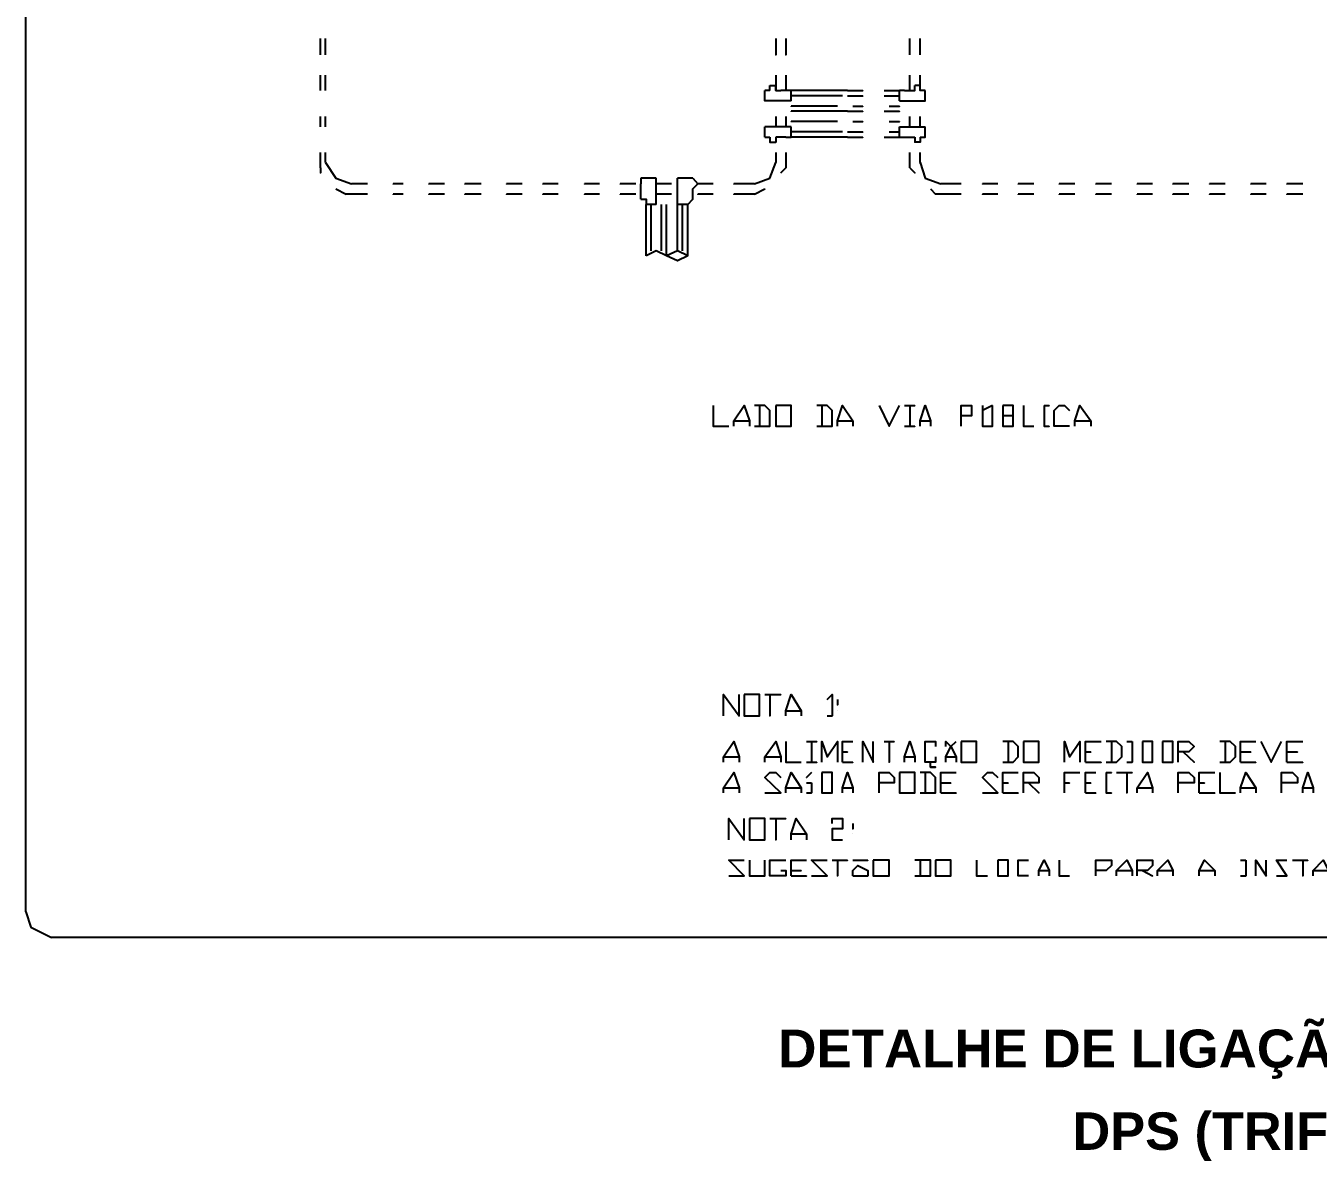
# Model space of a CAD drawing. Header units: millimetres. Extents: x 2047 to 2841, y 1963 to 2711.
# Drawn here: x 2046.6 to 2387.6, y 2050 to 2349.4 of the extents above; entities that cross this region are included whole.
import ezdxf

# ---------------------------------------------------------------- set-up
doc = ezdxf.new("R2010")
doc.units = ezdxf.units.MM
doc.styles.add('Arial1', font='', dxfattribs={"height": 2.411999})
doc.styles.get('Arial1').set_extended_font_data('Arial', bold=True)

msp = doc.modelspace()

# ---------------------------------------------------------------- hatches: boundary and pattern name
at = {"true_color": 0x000007}
for points in [[(2125.65, 2313.17), (2125.51, 2313.17), (2125.51, 2313.04), (2125.65, 2313.04)], [(2282.37, 2313.17), (2282.24, 2313.17), (2282.24, 2313.04), (2282.37, 2313.04)], [(2246.96, 2311.85), (2246.83, 2311.85), (2246.83, 2311.65), (2246.96, 2311.65)]]:
    msp.add_hatch(color=7, dxfattribs=at).paths.add_polyline_path(points)

# ---------------------------------------------------------------- linework, layer by layer
at = {"color": 7, "linetype": 'Continuous', "lineweight": -2, "true_color": 0x000007}
for points in [[(2046.55, 2115.81), (2046.55, 2705.59), (2046.55, 2705.59)], [(2124.32, 2341.83), (2124.32, 2346.07), (2124.32, 2346.07)], [(2125.65, 2341.83), (2125.65, 2346.07), (2125.65, 2346.07)], [(2244.45, 2346.07), (2244.45, 2341.83), (2244.45, 2341.83)], [(2247.16, 2346.07), (2247.16, 2341.83), (2247.16, 2341.83)], [(2279.86, 2341.83), (2279.86, 2346.07), (2279.86, 2346.07)], [(2282.57, 2341.83), (2282.57, 2346.07), (2282.57, 2346.07)], [(2124.32, 2332.37), (2124.32, 2336.4), (2124.32, 2336.4)], [(2125.65, 2332.37), (2125.65, 2336.4), (2125.65, 2336.4)], [(2244.45, 2336.4), (2244.45, 2332.37), (2244.45, 2332.37)], [(2247.16, 2336.4), (2247.16, 2332.37), (2247.16, 2332.37)], [(2279.86, 2332.37), (2279.86, 2336.4), (2279.86, 2336.4)], [(2282.57, 2332.37), (2282.57, 2336.4), (2282.57, 2336.4)], [(2242.93, 2333.69), (2244.45, 2333.69), (2244.45, 2333.69)], [(2242.93, 2332.37), (2242.93, 2333.69), (2242.93, 2333.69)], [(2244.45, 2332.37), (2244.45, 2333.69), (2244.45, 2333.69)], [(2282.57, 2333.69), (2281.18, 2333.69), (2281.18, 2333.69)], [(2281.18, 2332.37), (2281.18, 2333.69), (2281.18, 2333.69)], [(2282.57, 2332.37), (2282.57, 2333.69), (2282.57, 2333.69)], [(2242.93, 2332.37), (2241.54, 2332.37), (2241.54, 2332.37)], [(2241.54, 2329.65), (2241.54, 2332.37), (2241.54, 2332.37)], [(2248.49, 2329.65), (2241.54, 2329.65), (2241.54, 2329.65)], [(2244.45, 2332.37), (2245.77, 2332.37), (2245.77, 2332.37)], [(2247.16, 2332.37), (2245.77, 2332.37), (2245.77, 2332.37)], [(2248.49, 2332.37), (2247.16, 2332.37), (2247.16, 2332.37)], [(2263.44, 2332.37), (2248.49, 2332.37), (2248.49, 2332.37)], [(2248.49, 2329.65), (2248.49, 2332.37), (2248.49, 2332.37)], [(2262.05, 2330.98), (2248.49, 2330.98), (2248.49, 2330.98)], [(2263.44, 2332.37), (2267.48, 2332.37), (2267.48, 2332.37)], [(2263.44, 2330.98), (2267.48, 2330.98), (2267.48, 2330.98)], [(2273.04, 2332.37), (2277.14, 2332.37), (2277.14, 2332.37)], [(2273.04, 2330.98), (2277.14, 2330.98), (2277.14, 2330.98)], [(2278.47, 2332.37), (2277.14, 2332.37), (2277.14, 2332.37)], [(2277.14, 2329.65), (2277.14, 2332.37), (2277.14, 2332.37)], [(2277.14, 2329.65), (2283.89, 2329.65), (2283.89, 2329.65)], [(2278.47, 2332.37), (2281.18, 2332.37), (2281.18, 2332.37)], [(2283.89, 2332.37), (2282.57, 2332.37), (2282.57, 2332.37)], [(2283.89, 2329.65), (2283.89, 2332.37), (2283.89, 2332.37)], [(2260.73, 2328.26), (2248.49, 2328.26), (2248.49, 2328.26)], [(2263.44, 2326.94), (2248.49, 2326.94), (2248.49, 2326.94)], [(2263.44, 2326.94), (2267.48, 2326.94), (2267.48, 2326.94)], [(2264.77, 2328.26), (2267.48, 2328.26), (2267.48, 2328.26)], [(2273.04, 2326.94), (2277.14, 2326.94), (2277.14, 2326.94)], [(2274.43, 2328.26), (2277.14, 2328.26), (2277.14, 2328.26)], [(2124.32, 2322.84), (2124.32, 2325.55), (2124.32, 2325.55)], [(2125.65, 2322.84), (2125.65, 2325.55), (2125.65, 2325.55)], [(2241.54, 2320.12), (2241.54, 2322.84), (2241.54, 2322.84)], [(2248.49, 2322.84), (2241.54, 2322.84), (2241.54, 2322.84)], [(2244.45, 2325.55), (2244.45, 2322.84), (2244.45, 2322.84)], [(2247.16, 2325.55), (2247.16, 2322.84), (2247.16, 2322.84)], [(2260.73, 2324.23), (2248.49, 2324.23), (2248.49, 2324.23)], [(2248.49, 2320.12), (2248.49, 2322.84), (2248.49, 2322.84)], [(2264.77, 2324.23), (2267.48, 2324.23), (2267.48, 2324.23)], [(2274.43, 2324.23), (2277.14, 2324.23), (2277.14, 2324.23)], [(2277.14, 2320.12), (2277.14, 2322.84), (2277.14, 2322.84)], [(2277.14, 2322.84), (2283.89, 2322.84), (2283.89, 2322.84)], [(2279.86, 2322.84), (2279.86, 2325.55), (2279.86, 2325.55)], [(2282.57, 2322.84), (2282.57, 2325.55), (2282.57, 2325.55)], [(2283.89, 2320.12), (2283.89, 2322.84), (2283.89, 2322.84)], [(2241.54, 2320.12), (2242.93, 2320.12), (2242.93, 2320.12)], [(2242.93, 2320.12), (2242.93, 2318.8), (2242.93, 2318.8)], [(2245.77, 2320.12), (2244.45, 2320.12), (2244.45, 2320.12)], [(2244.45, 2320.12), (2244.45, 2318.8), (2244.45, 2318.8)], [(2247.16, 2320.12), (2245.77, 2320.12), (2245.77, 2320.12)], [(2247.16, 2320.12), (2248.49, 2320.12), (2248.49, 2320.12)], [(2262.05, 2321.51), (2248.49, 2321.51), (2248.49, 2321.51)], [(2263.44, 2320.12), (2248.49, 2320.12), (2248.49, 2320.12)], [(2263.44, 2321.51), (2267.48, 2321.51), (2267.48, 2321.51)], [(2263.44, 2320.12), (2267.48, 2320.12), (2267.48, 2320.12)], [(2273.04, 2320.12), (2277.14, 2320.12), (2277.14, 2320.12)], [(2274.43, 2321.51), (2277.14, 2321.51), (2277.14, 2321.51)], [(2277.14, 2320.12), (2278.47, 2320.12), (2278.47, 2320.12)], [(2278.47, 2320.12), (2281.18, 2320.12), (2281.18, 2320.12)], [(2281.18, 2320.12), (2281.18, 2318.8), (2281.18, 2318.8)], [(2282.57, 2320.12), (2283.89, 2320.12), (2283.89, 2320.12)], [(2282.57, 2320.12), (2282.57, 2318.8), (2282.57, 2318.8)], [(2124.32, 2311.98), (2124.32, 2316.08), (2124.32, 2316.08)], [(2125.65, 2313.37), (2125.65, 2316.08), (2125.65, 2316.08)], [(2242.93, 2318.8), (2244.45, 2318.8), (2244.45, 2318.8)], [(2244.45, 2316.08), (2244.45, 2313.37), (2244.45, 2313.37)], [(2247.16, 2316.08), (2247.16, 2311.98), (2247.16, 2311.98)], [(2279.86, 2311.98), (2279.86, 2316.08), (2279.86, 2316.08)], [(2282.57, 2318.8), (2281.18, 2318.8), (2281.18, 2318.8)], [(2282.57, 2313.37), (2282.57, 2316.08), (2282.57, 2316.08)], [(2125.65, 2313.37), (2128.36, 2309.27), (2132.46, 2307.75)], [(2238.82, 2307.75), (2242.93, 2309.27), (2244.45, 2313.37)], [(2282.57, 2313.37), (2283.89, 2309.27), (2288, 2307.75)], [(2124.32, 2311.98), (2124.32, 2310.66), (2124.32, 2310.66)], [(2210.23, 2309.27), (2208.84, 2309.27), (2208.84, 2309.27)], [(2208.84, 2309.27), (2208.84, 2307.75), (2208.84, 2307.75)], [(2212.94, 2309.27), (2210.23, 2309.27), (2210.23, 2309.27)], [(2212.94, 2302.32), (2212.94, 2309.27), (2212.94, 2309.27)], [(2218.5, 2302.32), (2218.5, 2309.27), (2218.5, 2309.27)], [(2221.22, 2309.27), (2218.5, 2309.27), (2218.5, 2309.27)], [(2222.61, 2309.27), (2221.22, 2309.27), (2221.22, 2309.27)], [(2222.61, 2309.27), (2223.93, 2307.75), (2223.93, 2307.75)], [(2245.77, 2310.66), (2247.16, 2311.98), (2247.16, 2311.98)], [(2279.86, 2311.98), (2281.18, 2310.66), (2281.18, 2310.66)], [(2128.36, 2306.42), (2131.07, 2305.03), (2131.07, 2305.03)], [(2136.7, 2307.75), (2132.46, 2307.75), (2132.46, 2307.75)], [(2146.16, 2307.75), (2143.45, 2307.75), (2143.45, 2307.75)], [(2157.02, 2307.75), (2152.91, 2307.75), (2152.91, 2307.75)], [(2166.68, 2307.75), (2162.44, 2307.75), (2162.44, 2307.75)], [(2177.54, 2307.75), (2173.43, 2307.75), (2173.43, 2307.75)], [(2187, 2307.75), (2182.96, 2307.75), (2182.96, 2307.75)], [(2197.99, 2307.75), (2193.95, 2307.75), (2193.95, 2307.75)], [(2207.52, 2307.75), (2203.41, 2307.75), (2203.41, 2307.75)], [(2208.84, 2307.75), (2208.84, 2307.81), (2208.84, 2307.81)], [(2208.84, 2306.42), (2208.84, 2307.75), (2208.84, 2307.75)], [(2208.84, 2303.71), (2208.84, 2306.42), (2208.84, 2306.42)], [(2216.98, 2307.75), (2212.94, 2307.75), (2212.94, 2307.75)], [(2222.61, 2306.42), (2223.93, 2307.75), (2223.93, 2307.75)], [(2222.61, 2303.71), (2222.61, 2306.42), (2222.61, 2306.42)], [(2223.93, 2307.75), (2223.93, 2307.81), (2223.93, 2307.81)], [(2227.97, 2307.75), (2223.93, 2307.75), (2223.93, 2307.75)], [(2238.82, 2307.75), (2233.4, 2307.75), (2233.4, 2307.75)], [(2238.82, 2305.03), (2241.54, 2306.42), (2241.54, 2306.42)], [(2285.28, 2306.42), (2286.61, 2305.03), (2286.61, 2305.03)], [(2293.43, 2307.75), (2288, 2307.75), (2288, 2307.75)], [(2303.09, 2307.75), (2298.99, 2307.75), (2298.99, 2307.75)], [(2312.55, 2307.75), (2308.45, 2307.75), (2308.45, 2307.75)], [(2323.41, 2307.75), (2319.3, 2307.75), (2319.3, 2307.75)], [(2333.07, 2307.75), (2328.97, 2307.75), (2328.97, 2307.75)], [(2343.93, 2307.75), (2339.82, 2307.75), (2339.82, 2307.75)], [(2353.52, 2307.75), (2349.29, 2307.75), (2349.29, 2307.75)], [(2363.05, 2307.75), (2358.95, 2307.75), (2358.95, 2307.75)], [(2373.91, 2307.75), (2369.8, 2307.75), (2369.8, 2307.75)], [(2379.33, 2307.75), (2379.33, 2307.81), (2379.33, 2307.81)], [(2383.57, 2307.75), (2379.33, 2307.75), (2379.33, 2307.75)], [(2136.7, 2305.03), (2131.07, 2305.03), (2131.07, 2305.03)], [(2146.16, 2305.03), (2143.45, 2305.03), (2143.45, 2305.03)], [(2157.02, 2305.03), (2152.91, 2305.03), (2152.91, 2305.03)], [(2166.68, 2305.03), (2162.44, 2305.03), (2162.44, 2305.03)], [(2177.54, 2305.03), (2173.43, 2305.03), (2173.43, 2305.03)], [(2187, 2305.03), (2182.96, 2305.03), (2182.96, 2305.03)], [(2197.99, 2305.03), (2193.95, 2305.03), (2193.95, 2305.03)], [(2207.52, 2305.03), (2203.41, 2305.03), (2203.41, 2305.03)], [(2208.84, 2303.71), (2210.23, 2303.71), (2210.23, 2302.32)], [(2210.23, 2288.82), (2210.23, 2302.32), (2210.23, 2302.32)], [(2212.94, 2302.32), (2210.23, 2302.32), (2210.23, 2302.32)], [(2211.55, 2290.14), (2211.55, 2302.32), (2211.55, 2302.32)], [(2216.98, 2305.03), (2212.94, 2305.03), (2212.94, 2305.03)], [(2214.27, 2290.14), (2214.27, 2302.32), (2214.27, 2302.32)], [(2215.66, 2288.82), (2215.66, 2302.32), (2215.66, 2302.32)], [(2218.5, 2290.14), (2218.5, 2302.32), (2218.5, 2302.32)], [(2221.22, 2302.32), (2218.5, 2302.32), (2218.5, 2302.32)], [(2219.89, 2290.14), (2219.89, 2302.32), (2219.89, 2302.32)], [(2221.22, 2302.32), (2222.61, 2303.71), (2222.61, 2303.71)], [(2221.22, 2288.82), (2221.22, 2302.32), (2221.22, 2302.32)], [(2227.97, 2305.03), (2223.93, 2305.03), (2223.93, 2305.03)], [(2238.82, 2305.03), (2233.4, 2305.03), (2233.4, 2305.03)], [(2293.43, 2305.03), (2286.61, 2305.03), (2286.61, 2305.03)], [(2303.09, 2305.03), (2298.99, 2305.03), (2298.99, 2305.03)], [(2312.55, 2305.03), (2308.45, 2305.03), (2308.45, 2305.03)], [(2323.41, 2305.03), (2319.3, 2305.03), (2319.3, 2305.03)], [(2333.07, 2305.03), (2328.97, 2305.03), (2328.97, 2305.03)], [(2343.93, 2305.03), (2339.82, 2305.03), (2339.82, 2305.03)], [(2353.52, 2305.03), (2349.29, 2305.03), (2349.29, 2305.03)], [(2363.05, 2305.03), (2358.95, 2305.03), (2358.95, 2305.03)], [(2373.91, 2305.03), (2369.8, 2305.03), (2369.8, 2305.03)], [(2383.57, 2305.03), (2379.33, 2305.03), (2379.33, 2305.03)], [(2215.66, 2288.82), (2212.94, 2290.14), (2210.23, 2288.82)], [(2221.22, 2288.82), (2218.5, 2290.14), (2215.66, 2288.82)], [(2221.22, 2288.82), (2218.5, 2287.43), (2215.66, 2288.82)], [(2227.97, 2249.3), (2227.97, 2243.88), (2232.07, 2243.88)], [(2233.4, 2243.88), (2233.4, 2245.27), (2236.11, 2249.3), (2237.5, 2245.27), (2237.5, 2243.88)], [(2238.82, 2243.88), (2242.93, 2243.88), (2242.93, 2247.98), (2241.54, 2249.3), (2238.82, 2249.3)], [(2240.21, 2249.3), (2240.21, 2243.88), (2240.21, 2243.88)], [(2255.3, 2243.88), (2259.34, 2243.88), (2259.34, 2247.98), (2258.02, 2249.3), (2255.3, 2249.3)], [(2256.63, 2249.3), (2256.63, 2243.88), (2256.63, 2243.88)], [(2260.73, 2243.88), (2260.73, 2245.27), (2262.05, 2249.3), (2264.77, 2245.27), (2264.77, 2243.88)], [(2271.72, 2249.3), (2274.43, 2243.88), (2277.14, 2249.3)], [(2278.47, 2249.3), (2281.18, 2249.3), (2281.18, 2249.3)], [(2279.86, 2249.3), (2279.86, 2243.88), (2279.86, 2243.88)], [(2282.57, 2243.88), (2282.57, 2245.27), (2283.89, 2249.3), (2285.28, 2245.27), (2285.28, 2243.88)], [(2293.43, 2243.88), (2293.43, 2249.3), (2296.14, 2249.3), (2296.14, 2246.59), (2293.43, 2246.59)], [(2298.99, 2249.3), (2298.99, 2243.88), (2301.7, 2243.88), (2301.7, 2249.3)], [(2301.7, 2249.3), (2298.99, 2247.98), (2298.99, 2247.98)], [(2307.13, 2246.59), (2307.13, 2249.3), (2304.41, 2249.3)], [(2304.41, 2249.3), (2304.41, 2243.88), (2304.41, 2243.88)], [(2309.84, 2249.3), (2309.84, 2243.88), (2312.55, 2243.88)], [(2315.27, 2249.3), (2316.59, 2249.3), (2316.59, 2249.3)], [(2315.27, 2249.3), (2315.27, 2243.88), (2315.27, 2243.88)], [(2322.02, 2243.88), (2317.98, 2243.88), (2317.98, 2247.98), (2319.3, 2249.3), (2320.69, 2249.3), (2322.02, 2247.98)], [(2323.41, 2243.88), (2323.41, 2245.27), (2324.73, 2249.3), (2327.64, 2245.27), (2327.64, 2243.88)], [(2233.4, 2245.27), (2237.5, 2245.27), (2237.5, 2245.27)], [(2260.73, 2245.27), (2264.77, 2245.27), (2264.77, 2245.27)], [(2282.57, 2245.27), (2285.28, 2245.27), (2285.28, 2245.27)], [(2304.41, 2243.88), (2307.13, 2243.88), (2307.13, 2246.59), (2304.41, 2246.59)], [(2323.41, 2245.27), (2327.64, 2245.27), (2327.64, 2245.27)], [(2278.47, 2243.88), (2281.18, 2243.88), (2281.18, 2243.88)], [(2315.27, 2243.88), (2316.59, 2243.88), (2316.59, 2243.88)], [(2230.68, 2167.5), (2230.68, 2173.06), (2234.79, 2167.5), (2234.79, 2173.06)], [(2241.54, 2173.06), (2245.77, 2173.06), (2245.77, 2173.06)], [(2242.93, 2173.06), (2242.93, 2167.5), (2242.93, 2167.5)], [(2247.16, 2167.5), (2247.16, 2168.82), (2248.49, 2173.06), (2251.2, 2168.82), (2251.2, 2167.5)], [(2258.02, 2171.73), (2259.34, 2173.06), (2259.34, 2167.5)], [(2260.73, 2171.73), (2260.73, 2170.34), (2260.73, 2170.34)], [(2247.16, 2168.82), (2251.2, 2168.82), (2251.2, 2168.82)], [(2258.02, 2167.5), (2259.34, 2167.5), (2259.34, 2167.5)], [(2230.68, 2155.25), (2230.68, 2156.64), (2233.4, 2160.68), (2234.79, 2156.64), (2234.79, 2155.25)], [(2241.54, 2155.25), (2241.54, 2156.64), (2244.45, 2160.68), (2245.77, 2156.64), (2245.77, 2155.25)], [(2247.16, 2160.68), (2247.16, 2155.25), (2251.2, 2155.25)], [(2252.59, 2160.68), (2255.3, 2160.68), (2255.3, 2160.68)], [(2253.91, 2160.68), (2253.91, 2155.25), (2253.91, 2155.25)], [(2256.63, 2155.25), (2256.63, 2160.68), (2258.02, 2156.64), (2260.73, 2160.68), (2260.73, 2155.25)], [(2262.05, 2155.25), (2262.05, 2160.68), (2264.77, 2160.68)], [(2267.48, 2155.25), (2267.48, 2160.68), (2270.19, 2155.25), (2270.19, 2160.68)], [(2273.04, 2160.68), (2275.75, 2160.68), (2275.75, 2160.68)], [(2274.43, 2160.68), (2274.43, 2155.25), (2274.43, 2155.25)], [(2278.47, 2155.25), (2278.47, 2156.64), (2279.86, 2160.68), (2281.18, 2156.64), (2281.18, 2155.25)], [(2286.61, 2156.64), (2286.61, 2155.25), (2283.89, 2155.25), (2283.89, 2160.68), (2286.61, 2160.68), (2286.61, 2159.36)], [(2289.32, 2159.36), (2289.32, 2160.68), (2290.71, 2159.36), (2292.04, 2160.68)], [(2289.32, 2155.25), (2289.32, 2156.64), (2290.71, 2159.36), (2292.04, 2156.64), (2292.04, 2155.25)], [(2304.41, 2155.25), (2307.13, 2155.25), (2308.45, 2156.64), (2308.45, 2159.36), (2307.13, 2160.68), (2304.41, 2160.68)], [(2305.8, 2160.68), (2305.8, 2155.25), (2305.8, 2155.25)], [(2320.69, 2155.25), (2320.69, 2160.68), (2322.02, 2156.64), (2324.73, 2160.68), (2324.73, 2155.25)], [(2326.25, 2155.25), (2326.25, 2160.68), (2330.36, 2160.68)], [(2331.68, 2155.25), (2334.39, 2155.25), (2335.78, 2156.64), (2335.78, 2159.36), (2334.39, 2160.68), (2331.68, 2160.68)], [(2333.07, 2160.68), (2333.07, 2155.25), (2333.07, 2155.25)], [(2337.11, 2160.68), (2338.5, 2160.68), (2338.5, 2160.68)], [(2338.5, 2160.68), (2338.5, 2155.25), (2338.5, 2155.25)], [(2341.21, 2155.25), (2343.93, 2155.25), (2343.93, 2160.68), (2341.21, 2160.68)], [(2341.21, 2160.68), (2341.21, 2155.25), (2341.21, 2155.25)], [(2350.68, 2155.25), (2350.68, 2160.68), (2353.52, 2160.68), (2354.91, 2159.36), (2354.91, 2159.36), (2353.52, 2157.97), (2350.68, 2157.97)], [(2361.66, 2155.25), (2364.38, 2155.25), (2365.77, 2156.64), (2365.77, 2159.36), (2364.38, 2160.68), (2361.66, 2160.68)], [(2363.05, 2160.68), (2363.05, 2155.25), (2363.05, 2155.25)], [(2367.09, 2155.25), (2367.09, 2160.68), (2371.19, 2160.68)], [(2372.52, 2160.68), (2375.23, 2155.25), (2377.94, 2160.68)], [(2379.33, 2155.25), (2379.33, 2160.68), (2383.57, 2160.68)], [(2230.68, 2156.64), (2234.79, 2156.64), (2234.79, 2156.64)], [(2241.54, 2156.64), (2245.77, 2156.64), (2245.77, 2156.64)], [(2262.05, 2157.97), (2263.44, 2157.97), (2263.44, 2157.97)], [(2278.47, 2156.64), (2281.18, 2156.64), (2281.18, 2156.64)], [(2289.32, 2156.64), (2292.04, 2156.64), (2292.04, 2156.64)], [(2326.25, 2157.97), (2327.64, 2157.97), (2327.64, 2157.97)], [(2352, 2157.97), (2354.91, 2155.25), (2354.91, 2155.25)], [(2367.09, 2157.97), (2369.8, 2157.97), (2369.8, 2157.97)], [(2379.33, 2157.97), (2382.18, 2157.97), (2382.18, 2157.97)], [(2230.68, 2147.11), (2230.68, 2148.5), (2233.4, 2152.54), (2234.79, 2148.5), (2234.79, 2147.11)], [(2241.54, 2147.11), (2245.77, 2147.11), (2241.54, 2151.22), (2242.93, 2152.54), (2244.45, 2152.54), (2245.77, 2151.22)], [(2247.16, 2147.11), (2247.16, 2148.5), (2248.49, 2152.54), (2251.2, 2148.5), (2251.2, 2147.11)], [(2252.59, 2155.25), (2255.3, 2155.25), (2255.3, 2155.25)], [(2253.91, 2152.54), (2252.59, 2151.22), (2252.59, 2151.22)], [(2256.63, 2147.11), (2259.34, 2147.11), (2259.34, 2152.54), (2256.63, 2152.54)], [(2256.63, 2152.54), (2256.63, 2147.11), (2256.63, 2147.11)], [(2262.05, 2155.25), (2264.77, 2155.25), (2264.77, 2155.25)], [(2262.05, 2147.11), (2262.05, 2148.5), (2263.44, 2152.54), (2264.77, 2148.5), (2264.77, 2147.11)], [(2271.72, 2147.11), (2271.72, 2152.54), (2274.43, 2152.54), (2275.75, 2151.22), (2275.75, 2149.83), (2271.72, 2149.83)], [(2282.57, 2147.11), (2286.61, 2147.11), (2286.61, 2151.22), (2285.28, 2152.54), (2282.57, 2152.54)], [(2283.89, 2152.54), (2283.89, 2147.11), (2283.89, 2147.11)], [(2285.28, 2153.93), (2286.61, 2153.93), (2285.28, 2153.93), (2285.28, 2155.25)], [(2288, 2147.11), (2288, 2152.54), (2292.04, 2152.54)], [(2298.99, 2147.11), (2303.09, 2147.11), (2298.99, 2151.22), (2300.38, 2152.54), (2301.7, 2152.54), (2303.09, 2151.22)], [(2304.41, 2147.11), (2304.41, 2152.54), (2308.45, 2152.54)], [(2309.84, 2147.11), (2309.84, 2152.54), (2312.55, 2152.54), (2313.88, 2151.22), (2313.88, 2149.83), (2309.84, 2149.83)], [(2320.69, 2147.11), (2320.69, 2152.54), (2324.73, 2152.54)], [(2326.25, 2155.25), (2330.36, 2155.25), (2330.36, 2155.25)], [(2326.25, 2147.11), (2326.25, 2152.54), (2328.97, 2152.54)], [(2331.68, 2152.54), (2333.07, 2152.54), (2333.07, 2152.54)], [(2331.68, 2152.54), (2331.68, 2147.11), (2331.68, 2147.11)], [(2334.39, 2152.54), (2338.5, 2152.54), (2338.5, 2152.54)], [(2337.11, 2155.25), (2338.5, 2155.25), (2338.5, 2155.25)], [(2337.11, 2152.54), (2337.11, 2147.11), (2337.11, 2147.11)], [(2339.82, 2147.11), (2339.82, 2148.5), (2342.54, 2152.54), (2343.93, 2148.5), (2343.93, 2147.11)], [(2350.68, 2147.11), (2350.68, 2152.54), (2353.52, 2152.54), (2354.91, 2151.22), (2354.91, 2149.83), (2350.68, 2149.83)], [(2356.24, 2147.11), (2356.24, 2152.54), (2360.34, 2152.54)], [(2361.66, 2152.54), (2361.66, 2147.11), (2365.77, 2147.11)], [(2367.09, 2155.25), (2371.19, 2155.25), (2371.19, 2155.25)], [(2367.09, 2147.11), (2367.09, 2148.5), (2368.48, 2152.54), (2371.19, 2148.5), (2371.19, 2147.11)], [(2377.94, 2147.11), (2377.94, 2152.54), (2380.86, 2152.54), (2382.18, 2151.22), (2382.18, 2149.83), (2377.94, 2149.83)], [(2379.33, 2155.25), (2383.57, 2155.25), (2383.57, 2155.25)], [(2383.57, 2147.11), (2383.57, 2148.5), (2384.89, 2152.54), (2386.28, 2148.5), (2386.28, 2147.11)], [(2252.59, 2149.83), (2253.91, 2149.83), (2253.91, 2149.83)], [(2253.91, 2149.83), (2253.91, 2147.11), (2253.91, 2147.11)], [(2288, 2149.83), (2290.71, 2149.83), (2290.71, 2149.83)], [(2304.41, 2149.83), (2305.8, 2149.83), (2305.8, 2149.83)], [(2311.16, 2149.83), (2313.88, 2147.11), (2313.88, 2147.11)], [(2320.69, 2149.83), (2322.02, 2149.83), (2322.02, 2149.83)], [(2326.25, 2149.83), (2327.64, 2149.83), (2327.64, 2149.83)], [(2356.24, 2149.83), (2357.63, 2149.83), (2357.63, 2149.83)], [(2230.68, 2148.5), (2234.79, 2148.5), (2234.79, 2148.5)], [(2247.16, 2148.5), (2251.2, 2148.5), (2251.2, 2148.5)], [(2252.59, 2147.11), (2253.91, 2147.11), (2253.91, 2147.11)], [(2262.05, 2148.5), (2264.77, 2148.5), (2264.77, 2148.5)], [(2288, 2147.11), (2292.04, 2147.11), (2292.04, 2147.11)], [(2304.41, 2147.11), (2308.45, 2147.11), (2308.45, 2147.11)], [(2326.25, 2147.11), (2328.97, 2147.11), (2328.97, 2147.11)], [(2331.68, 2147.11), (2333.07, 2147.11), (2333.07, 2147.11)], [(2339.82, 2148.5), (2343.93, 2148.5), (2343.93, 2148.5)], [(2356.24, 2147.11), (2360.34, 2147.11), (2360.34, 2147.11)], [(2367.09, 2148.5), (2371.19, 2148.5), (2371.19, 2148.5)], [(2383.57, 2148.5), (2386.28, 2148.5), (2386.28, 2148.5)], [(2232.07, 2134.8), (2232.07, 2140.36), (2236.11, 2134.8), (2236.11, 2140.36)], [(2242.93, 2140.36), (2247.16, 2140.36), (2247.16, 2140.36)], [(2244.45, 2140.36), (2244.45, 2134.8), (2244.45, 2134.8)], [(2248.49, 2134.8), (2248.49, 2136.33), (2249.88, 2140.36), (2252.59, 2136.33), (2252.59, 2134.8)], [(2259.34, 2139.04), (2259.34, 2140.36), (2262.05, 2140.36), (2262.05, 2139.04), (2262.05, 2137.65), (2259.34, 2137.65), (2259.34, 2134.8), (2262.05, 2134.8)], [(2264.77, 2139.04), (2264.77, 2137.65), (2264.77, 2137.65)], [(2248.49, 2136.33), (2252.59, 2136.33), (2252.59, 2136.33)], [(2232.07, 2125.27), (2236.11, 2125.27), (2232.07, 2129.38), (2236.11, 2129.38)], [(2237.5, 2129.38), (2237.5, 2125.27), (2241.54, 2125.27), (2241.54, 2129.38)], [(2245.77, 2126.66), (2247.16, 2126.66), (2247.16, 2125.27), (2242.93, 2125.27), (2242.93, 2129.38), (2247.16, 2129.38)], [(2248.49, 2125.27), (2248.49, 2129.38), (2252.59, 2129.38)], [(2253.91, 2125.27), (2258.02, 2125.27), (2253.91, 2129.38), (2258.02, 2129.38)], [(2259.34, 2129.38), (2263.44, 2129.38), (2263.44, 2129.38)], [(2260.73, 2129.38), (2260.73, 2125.27), (2260.73, 2125.27)], [(2264.77, 2129.38), (2268.8, 2129.38), (2268.8, 2129.38)], [(2281.18, 2125.27), (2285.28, 2125.27), (2285.28, 2129.38), (2281.18, 2129.38)], [(2282.57, 2129.38), (2282.57, 2125.27), (2282.57, 2125.27)], [(2297.46, 2129.38), (2297.46, 2125.27), (2300.38, 2125.27)], [(2311.16, 2125.27), (2308.45, 2125.27), (2308.45, 2129.38), (2311.16, 2129.38)], [(2313.88, 2125.27), (2313.88, 2126.66), (2315.27, 2129.38), (2316.59, 2126.66), (2316.59, 2125.27)], [(2319.3, 2129.38), (2319.3, 2125.27), (2322.02, 2125.27)], [(2328.97, 2125.27), (2328.97, 2129.38), (2333.07, 2129.38), (2333.07, 2127.99), (2331.68, 2126.66), (2328.97, 2126.66)], [(2334.39, 2125.27), (2334.39, 2126.66), (2337.11, 2129.38), (2338.5, 2126.66), (2338.5, 2125.27)], [(2339.82, 2125.27), (2339.82, 2129.38), (2343.93, 2129.38), (2343.93, 2127.99), (2342.54, 2126.66), (2339.82, 2126.66)], [(2345.25, 2125.27), (2345.25, 2126.66), (2347.96, 2129.38), (2349.29, 2126.66), (2349.29, 2125.27)], [(2356.24, 2125.27), (2356.24, 2126.66), (2357.63, 2129.38), (2360.34, 2126.66), (2360.34, 2125.27)], [(2367.09, 2129.38), (2368.48, 2129.38), (2368.48, 2129.38)], [(2368.48, 2129.38), (2368.48, 2125.27), (2368.48, 2125.27)], [(2371.19, 2125.27), (2371.19, 2129.38), (2373.91, 2125.27), (2373.91, 2129.38)], [(2376.62, 2125.27), (2379.33, 2125.27), (2376.62, 2129.38), (2379.33, 2129.38)], [(2380.86, 2129.38), (2384.89, 2129.38), (2384.89, 2129.38)], [(2383.57, 2129.38), (2383.57, 2125.27), (2383.57, 2125.27)], [(2386.28, 2125.27), (2386.28, 2126.66), (2388.93, 2129.38), (2390.32, 2126.66), (2390.32, 2125.27)], [(2248.49, 2126.66), (2251.2, 2126.66), (2251.2, 2126.66)], [(2248.49, 2125.27), (2252.59, 2125.27), (2252.59, 2125.27)], [(2264.77, 2125.27), (2264.77, 2126.66), (2266.09, 2127.99), (2268.8, 2126.66), (2268.8, 2125.27)], [(2264.77, 2125.27), (2268.8, 2125.27), (2268.8, 2125.27)], [(2313.88, 2126.66), (2316.59, 2126.66), (2316.59, 2126.66)], [(2334.39, 2126.66), (2338.5, 2126.66), (2338.5, 2126.66)], [(2341.21, 2126.66), (2343.93, 2125.27), (2343.93, 2125.27)], [(2345.25, 2126.66), (2349.29, 2126.66), (2349.29, 2126.66)], [(2356.24, 2126.66), (2360.34, 2126.66), (2360.34, 2126.66)], [(2367.09, 2125.27), (2368.48, 2125.27), (2368.48, 2125.27)], [(2386.28, 2126.66), (2390.32, 2126.66), (2390.32, 2126.66)], [(2046.55, 2115.81), (2047.88, 2111.7), (2053.31, 2108.99)], [(2825.42, 2108.99), (2053.31, 2108.99), (2053.31, 2108.99)]]:
    msp.add_lwpolyline(points, dxfattribs=at)
for points in [[(2281.18, 2332.37), (2281.18, 2332.37)], [(2281.18, 2320.12), (2281.18, 2320.12)], [(2208.84, 2306.42), (2208.84, 2306.42)], [(2222.61, 2306.42), (2222.61, 2306.42)], [(2244.45, 2249.3), (2244.45, 2243.88), (2248.49, 2243.88), (2248.49, 2249.3)], [(2236.11, 2173.06), (2236.11, 2167.5), (2240.21, 2167.5), (2240.21, 2173.06)], [(2260.73, 2168.82), (2260.73, 2168.82)], [(2293.43, 2160.68), (2293.43, 2155.25), (2297.46, 2155.25), (2297.46, 2160.68)], [(2309.84, 2160.68), (2309.84, 2155.25), (2313.88, 2155.25), (2313.88, 2160.68)], [(2346.57, 2160.68), (2346.57, 2155.25), (2349.29, 2155.25), (2349.29, 2160.68)], [(2277.14, 2152.54), (2277.14, 2147.11), (2281.18, 2147.11), (2281.18, 2152.54)], [(2237.5, 2140.36), (2237.5, 2134.8), (2241.54, 2134.8), (2241.54, 2140.36)], [(2264.77, 2136.33), (2264.77, 2136.33)], [(2270.19, 2129.38), (2270.19, 2125.27), (2274.43, 2125.27), (2274.43, 2129.38)], [(2286.61, 2129.38), (2286.61, 2125.27), (2290.71, 2125.27), (2290.71, 2129.38)], [(2303.09, 2129.38), (2303.09, 2125.27), (2305.8, 2125.27), (2305.8, 2129.38)]]:
    msp.add_lwpolyline(points, close=True, dxfattribs=at)

# ---------------------------------------------------------------- texts
at = {"color": 7, "true_color": 0x000007, "style": 'Arial1'}
for s, height, p in [('DETALHE DE LIGAÇÃO DO MEDIDOR, DISJUNTOR E', 9.9854, (2245.13, 2074.72)), ('DPS (TRIFÁSICOS) - OPÇÃO 2', 9.8807, (2322.77, 2052.99))]:
    msp.add_text(s, height=height, dxfattribs=at).set_placement(p)

doc.saveas('drawing.dxf')
